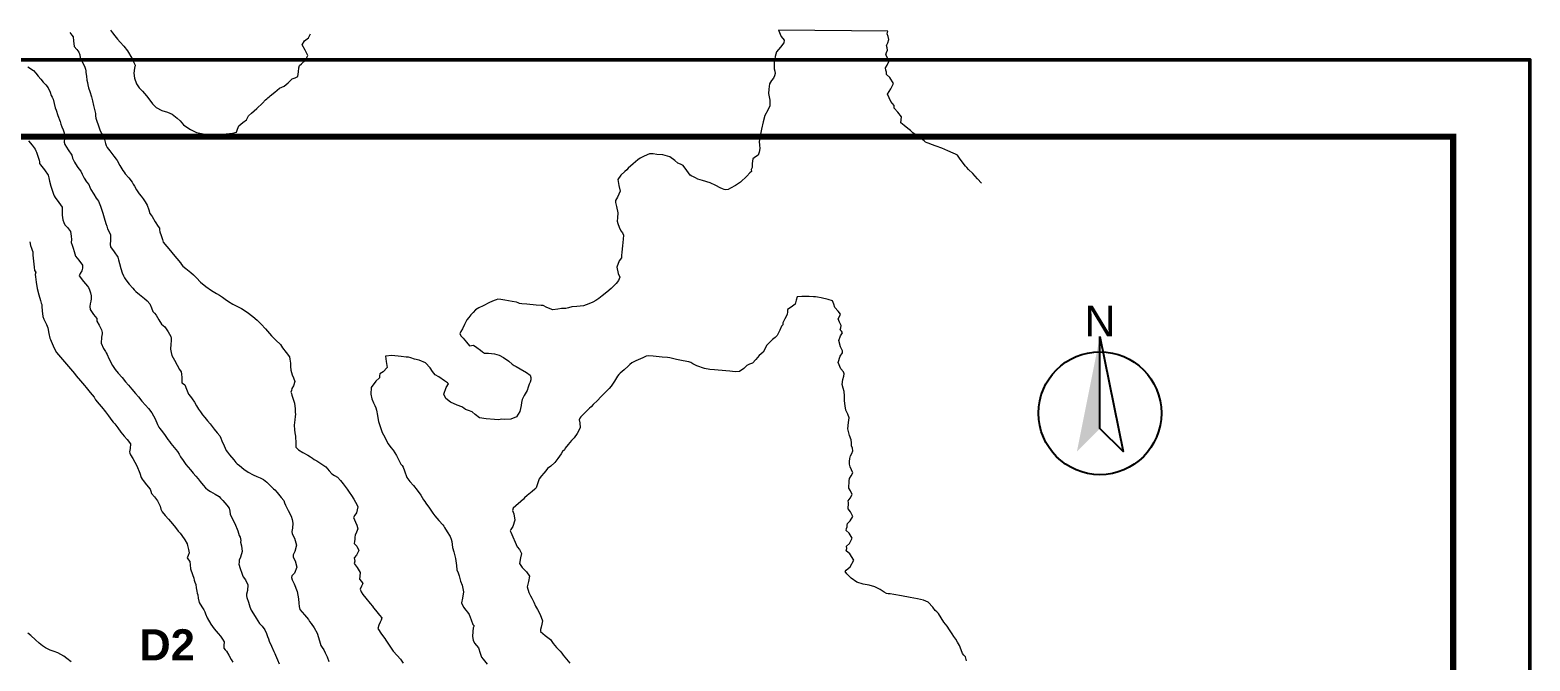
# Model space of a CAD drawing. Header units: metres. Extents: x 354768 to 355417, y 9249536 to 9250102.
# Drawn here: x 354959.92 to 355008.75, y 9249873.44 to 9249893.97 of the extents above; entities that cross this region are included whole.
import ezdxf
from ezdxf.enums import TextEntityAlignment as Align

# ---------------------------------------------------------------- set-up
doc = ezdxf.new("R2010")
doc.units = ezdxf.units.M
doc.header["$LTSCALE"] = 0.25
doc.layers.add('CURVAS', color=33, linetype='CONTINUOUS', lineweight=13, true_color=0xb08860)
doc.layers.add('MARCO', color=7, linetype='CONTINUOUS', lineweight=50)
doc.layers.add('TITULOS', color=160, linetype='CONTINUOUS', lineweight=35)
doc.layers.add('NUDOS', color=7, linetype='CONTINUOUS')
doc.layers.add('TEXTOS', color=7, linetype='CONTINUOUS')
doc.styles.get("Standard").update_dxf_attribs({"font": 'arial.ttf'})
doc.styles.add('TITULOS', font='arialbd.ttf')

# ---------------------------------------------------------------- blocks, each defined once
blk = doc.blocks.new('CURVAS_DE_NIVEL')
at = {"layer": 'CURVAS'}
for points in [[(354959.87, 9249890.367), (354959.981, 9249890.223), (354960.086, 9249890.086), (354960.109, 9249890.039), (354960.131, 9249889.99), (354960.176, 9249889.859), (354960.218, 9249889.728), (354960.223, 9249889.674), (354960.227, 9249889.627), (354960.257, 9249889.576), (354960.383, 9249889.415), (354960.51, 9249889.248), (354960.532, 9249889.154), (354960.553, 9249889.052), (354960.593, 9249888.886), (354960.643, 9249888.725), (354960.678, 9249888.624), (354960.707, 9249888.571), (354960.737, 9249888.519), (354960.851, 9249888.359), (354960.959, 9249888.207), (354960.962, 9249888.145), (354960.96, 9249888.072), (354960.968, 9249887.942), (354960.983, 9249887.789), (354961.013, 9249887.708), (354961.051, 9249887.63), (354961.137, 9249887.538), (354961.234, 9249887.412), (354961.261, 9249887.259), (354961.263, 9249887.155), (354961.253, 9249887.056), (354961.284, 9249886.972), (354961.323, 9249886.866), (354961.351, 9249886.766), (354961.372, 9249886.691), (354961.396, 9249886.613), (354961.508, 9249886.476), (354961.625, 9249886.315), (354961.621, 9249886.222), (354961.598, 9249886.13), (354961.553, 9249886.047), (354961.521, 9249885.969), (354961.654, 9249885.789), (354961.787, 9249885.634), (354961.819, 9249885.588), (354961.851, 9249885.518), (354961.89, 9249885.417), (354961.905, 9249885.319), (354961.911, 9249885.226), (354961.896, 9249885.142), (354961.878, 9249885.058), (354961.869, 9249884.967), (354961.873, 9249884.874), (354961.985, 9249884.716), (354962.089, 9249884.582), (354962.097, 9249884.5), (354962.171, 9249884.36), (354962.247, 9249884.218), (354962.269, 9249884.131), (354962.27, 9249884.08), (354962.242, 9249883.971), (354962.23, 9249883.779), (354962.305, 9249883.608), (354962.371, 9249883.511), (354962.397, 9249883.46), (354962.424, 9249883.408), (354962.48, 9249883.279), (354962.601, 9249883.051), (354962.693, 9249882.922), (354962.791, 9249882.805), (354962.914, 9249882.661), (354963.028, 9249882.523), (354963.12, 9249882.415), (354963.236, 9249882.279), (354963.351, 9249882.142), (354963.443, 9249882.033), (354963.558, 9249881.896), (354963.677, 9249881.761), (354963.772, 9249881.655), (354963.877, 9249881.511), (354963.987, 9249881.313), (354964.069, 9249881.136), (354964.106, 9249881.05), (354964.144, 9249881.001), (354964.183, 9249880.952), (354964.292, 9249880.806), (354964.407, 9249880.65), (354964.453, 9249880.581), (354964.501, 9249880.512), (354964.605, 9249880.39), (354964.716, 9249880.257), (354964.768, 9249880.171), (354964.819, 9249880.083), (354964.899, 9249879.962), (354964.989, 9249879.833), (354965.062, 9249879.744), (354965.137, 9249879.657), (354965.224, 9249879.554), (354965.312, 9249879.451), (354965.386, 9249879.363), (354965.46, 9249879.275), (354965.55, 9249879.164), (354965.634, 9249879.068), (354965.708, 9249879.007), (354965.787, 9249878.952), (354965.946, 9249878.862), (354966.078, 9249878.789), (354966.123, 9249878.736), (354966.193, 9249878.658), (354966.321, 9249878.51), (354966.401, 9249878.407), (354966.419, 9249878.314), (354966.434, 9249878.218), (354966.492, 9249878.098), (354966.584, 9249877.907), (354966.677, 9249877.671), (354966.73, 9249877.525), (354966.753, 9249877.463), (354966.771, 9249877.411), (354966.777, 9249877.36), (354966.77, 9249877.301), (354966.798, 9249877.191), (354966.821, 9249877.001), (354966.772, 9249876.822), (354966.729, 9249876.722), (354966.726, 9249876.654), (354966.718, 9249876.587), (354966.762, 9249876.445), (354966.811, 9249876.292), (354966.833, 9249876.233), (354966.856, 9249876.175), (354966.927, 9249876.081), (354967.007, 9249875.921), (354966.993, 9249875.731), (354966.963, 9249875.611), (354966.967, 9249875.559), (354966.973, 9249875.508), (354967.024, 9249875.358), (354967.077, 9249875.205), (354967.098, 9249875.147), (354967.121, 9249875.09), (354967.19, 9249874.973), (354967.276, 9249874.833), (354967.332, 9249874.747), (354967.39, 9249874.663), (354967.472, 9249874.567), (354967.559, 9249874.454), (354967.617, 9249874.329), (354967.653, 9249874.231), (354967.678, 9249874.159), (354967.704, 9249874.087), (354967.781, 9249873.916), (354967.858, 9249873.75), (354967.883, 9249873.687), (354967.908, 9249873.624), (354967.969, 9249873.482), (354968.026, 9249873.35)], [(354959.843, 9249892.773), (354960.027, 9249892.652), (354960.106, 9249892.564), (354960.18, 9249892.47), (354960.265, 9249892.37), (354960.349, 9249892.27), (354960.429, 9249892.181), (354960.503, 9249892.088), (354960.568, 9249891.946), (354960.61, 9249891.836), (354960.639, 9249891.778), (354960.666, 9249891.719), (354960.703, 9249891.575), (354960.737, 9249891.44), (354960.767, 9249891.355), (354960.826, 9249891.185), (354960.894, 9249890.99), (354960.923, 9249890.903), (354960.952, 9249890.817), (354960.993, 9249890.725), (354961.03, 9249890.623), (354961.034, 9249890.451), (354961.031, 9249890.315), (354961.05, 9249890.245), (354961.162, 9249890.071), (354961.274, 9249889.893), (354961.299, 9249889.801), (354961.366, 9249889.673), (354961.449, 9249889.523), (354961.511, 9249889.451), (354961.572, 9249889.377), (354961.618, 9249889.275), (354961.676, 9249889.149), (354961.76, 9249889.031), (354961.828, 9249888.939), (354961.864, 9249888.858), (354961.898, 9249888.775), (354961.99, 9249888.626), (354962.075, 9249888.493), (354962.109, 9249888.447), (354962.142, 9249888.4), (354962.207, 9249888.232), (354962.267, 9249888.073), (354962.282, 9249888.014), (354962.328, 9249887.856), (354962.382, 9249887.669), (354962.412, 9249887.582), (354962.444, 9249887.496), (354962.494, 9249887.406), (354962.539, 9249887.301), (354962.538, 9249887.126), (354962.526, 9249886.99), (354962.533, 9249886.917), (354962.651, 9249886.746), (354962.771, 9249886.572), (354962.801, 9249886.489), (354962.828, 9249886.376), (354962.872, 9249886.208), (354962.919, 9249886.065), (354962.955, 9249885.966), (354962.993, 9249885.902), (354963.034, 9249885.84), (354963.147, 9249885.704), (354963.261, 9249885.57), (354963.308, 9249885.513), (354963.356, 9249885.457), (354963.485, 9249885.359), (354963.643, 9249885.237), (354963.733, 9249885.155), (354963.812, 9249885.064), (354963.874, 9249884.926), (354963.917, 9249884.814), (354963.968, 9249884.752), (354964.021, 9249884.691), (354964.113, 9249884.542), (354964.202, 9249884.401), (354964.254, 9249884.356), (354964.306, 9249884.312), (354964.409, 9249884.15), (354964.502, 9249883.999), (354964.511, 9249883.94), (354964.512, 9249883.859), (354964.5, 9249883.743), (354964.492, 9249883.586), (354964.51, 9249883.471), (354964.535, 9249883.374), (354964.573, 9249883.297), (354964.615, 9249883.221), (354964.702, 9249883.064), (354964.779, 9249882.925), (354964.837, 9249882.847), (354964.85, 9249882.769), (354964.862, 9249882.667), (354964.862, 9249882.568), (354964.864, 9249882.49), (354964.908, 9249882.454), (354964.954, 9249882.419), (354965.01, 9249882.278), (354965.077, 9249882.117), (354965.137, 9249882.044), (354965.199, 9249881.972), (354965.266, 9249881.865), (354965.34, 9249881.74), (354965.401, 9249881.637), (354965.462, 9249881.54), (354965.533, 9249881.45), (354965.606, 9249881.363), (354965.695, 9249881.257), (354965.781, 9249881.154), (354965.849, 9249881.068), (354965.916, 9249880.981), (354966.011, 9249880.864), (354966.091, 9249880.761), (354966.125, 9249880.685), (354966.156, 9249880.606), (354966.233, 9249880.434), (354966.3, 9249880.284), (354966.341, 9249880.235), (354966.415, 9249880.148), (354966.549, 9249879.989), (354966.622, 9249879.902), (354966.663, 9249879.853), (354966.732, 9249879.797), (354966.877, 9249879.683), (354967.019, 9249879.582), (354967.18, 9249879.498), (354967.304, 9249879.444), (354967.414, 9249879.4), (354967.518, 9249879.349), (354967.628, 9249879.253), (354967.769, 9249879.115), (354967.84, 9249879.043), (354967.886, 9249879.004), (354967.958, 9249878.92), (354968.094, 9249878.762), (354968.176, 9249878.66), (354968.206, 9249878.583), (354968.233, 9249878.505), (354968.323, 9249878.338), (354968.421, 9249878.148), (354968.453, 9249878.038), (354968.471, 9249877.925), (354968.457, 9249877.764), (354968.44, 9249877.648), (354968.454, 9249877.571), (354968.523, 9249877.437), (354968.591, 9249877.205), (354968.537, 9249876.999), (354968.482, 9249876.891), (354968.486, 9249876.816), (354968.551, 9249876.702), (354968.607, 9249876.494), (354968.522, 9249876.301), (354968.444, 9249876.205), (354968.427, 9249876.154), (354968.456, 9249876.076), (354968.52, 9249875.944), (354968.615, 9249875.696), (354968.657, 9249875.465), (354968.671, 9249875.316), (354968.683, 9249875.215), (354968.706, 9249875.118), (354968.85, 9249874.94), (354968.981, 9249874.792), (354969.018, 9249874.728), (354969.067, 9249874.661), (354969.169, 9249874.513), (354969.265, 9249874.341), (354969.344, 9249874.093), (354969.379, 9249873.944), (354969.426, 9249873.875), (354969.477, 9249873.806), (354969.529, 9249873.708), (354969.593, 9249873.571), (354969.644, 9249873.426)], [(354961.208, 9249893.882), (354961.279, 9249893.796), (354961.323, 9249893.744), (354961.329, 9249893.613), (354961.356, 9249893.434), (354961.437, 9249893.332), (354961.511, 9249893.25), (354961.533, 9249893.157), (354961.552, 9249893.063), (354961.634, 9249892.896), (354961.705, 9249892.759), (354961.721, 9249892.693), (354961.729, 9249892.641), (354961.738, 9249892.58), (354961.753, 9249892.462), (354961.771, 9249892.334), (354961.784, 9249892.259), (354961.8, 9249892.185), (354961.825, 9249892.091), (354961.859, 9249891.972), (354961.914, 9249891.795), (354961.956, 9249891.662), (354961.964, 9249891.608), (354961.974, 9249891.563), (354961.985, 9249891.51), (354962.014, 9249891.385), (354962.043, 9249891.247), (354962.052, 9249891.172), (354962.062, 9249891.098), (354962.09, 9249891.004), (354962.131, 9249890.884), (354962.192, 9249890.722), (354962.243, 9249890.597), (354962.278, 9249890.556), (354962.313, 9249890.514), (354962.341, 9249890.401), (354962.37, 9249890.278), (354962.397, 9249890.213), (354962.429, 9249890.149), (354962.51, 9249890.042), (354962.648, 9249889.865), (354962.722, 9249889.769), (354962.757, 9249889.722), (354962.845, 9249889.565), (354962.94, 9249889.396), (354962.977, 9249889.341), (354963.016, 9249889.286), (354963.129, 9249889.153), (354963.243, 9249889.015), (354963.279, 9249888.95), (354963.314, 9249888.884), (354963.384, 9249888.771), (354963.47, 9249888.641), (354963.537, 9249888.558), (354963.604, 9249888.474), (354963.67, 9249888.378), (354963.735, 9249888.264), (354963.787, 9249888.113), (354963.821, 9249888.003), (354963.856, 9249887.949), (354963.893, 9249887.896), (354963.992, 9249887.729), (354964.086, 9249887.572), (354964.129, 9249887.521), (354964.133, 9249887.467), (354964.139, 9249887.404), (354964.184, 9249887.279), (354964.229, 9249887.157), (354964.255, 9249887.061), (354964.37, 9249886.923), (354964.492, 9249886.78), (354964.535, 9249886.729), (354964.577, 9249886.679), (354964.696, 9249886.539), (354964.814, 9249886.398), (354964.85, 9249886.342), (354964.888, 9249886.287), (354964.985, 9249886.207), (354965.149, 9249886.077), (354965.238, 9249886.007), (354965.277, 9249885.961), (354965.334, 9249885.9), (354965.468, 9249885.766), (354965.639, 9249885.618), (354965.821, 9249885.493), (354965.986, 9249885.397), (354966.089, 9249885.337), (354966.182, 9249885.273), (354966.274, 9249885.209), (354966.383, 9249885.138), (354966.524, 9249885.05), (354966.647, 9249884.986), (354966.805, 9249884.904), (354966.985, 9249884.793), (354967.169, 9249884.652), (354967.315, 9249884.524), (354967.379, 9249884.463), (354967.445, 9249884.399), (354967.578, 9249884.245), (354967.712, 9249884.09), (354967.774, 9249884.016), (354967.919, 9249883.879), (354968.068, 9249883.736), (354968.105, 9249883.684), (354968.141, 9249883.63), (354968.258, 9249883.479), (354968.368, 9249883.335), (354968.378, 9249883.255), (354968.387, 9249883.197), (354968.397, 9249883.129), (354968.401, 9249883.017), (354968.407, 9249882.898), (354968.425, 9249882.822), (354968.447, 9249882.747), (354968.498, 9249882.653), (354968.541, 9249882.532), (354968.494, 9249882.396), (354968.443, 9249882.299), (354968.425, 9249882.242), (354968.411, 9249882.188), (354968.426, 9249882.139), (354968.443, 9249882.09), (354968.478, 9249881.99), (354968.525, 9249881.824), (354968.544, 9249881.638), (354968.549, 9249881.525), (354968.559, 9249881.466), (354968.554, 9249881.39), (354968.537, 9249881.28), (354968.52, 9249881.114), (354968.53, 9249880.965), (354968.542, 9249880.866), (354968.549, 9249880.811), (354968.557, 9249880.756), (354968.564, 9249880.683), (354968.571, 9249880.595), (354968.566, 9249880.492), (354968.567, 9249880.401), (354968.61, 9249880.354), (354968.661, 9249880.312), (354968.803, 9249880.225), (354968.961, 9249880.132), (354969.051, 9249880.081), (354969.118, 9249880.043), (354969.168, 9249879.994), (354969.25, 9249879.946), (354969.412, 9249879.846), (354969.547, 9249879.751), (354969.657, 9249879.629), (354969.739, 9249879.532), (354969.833, 9249879.474), (354969.926, 9249879.417), (354970.02, 9249879.314), (354970.108, 9249879.205), (354970.175, 9249879.117), (354970.24, 9249879.027), (354970.309, 9249878.933), (354970.383, 9249878.826), (354970.461, 9249878.704), (354970.517, 9249878.607), (354970.555, 9249878.532), (354970.584, 9249878.455), (354970.569, 9249878.356), (354970.541, 9249878.257), (354970.491, 9249878.184), (354970.45, 9249878.111), (354970.476, 9249878.032), (354970.515, 9249877.951), (354970.559, 9249877.856), (354970.59, 9249877.744), (354970.545, 9249877.626), (354970.497, 9249877.534), (354970.49, 9249877.467), (354970.487, 9249877.398), (354970.477, 9249877.33), (354970.474, 9249877.262), (354970.551, 9249877.17), (354970.625, 9249877.032), (354970.548, 9249876.885), (354970.469, 9249876.792), (354970.477, 9249876.738), (354970.487, 9249876.689), (354970.474, 9249876.609), (354970.563, 9249876.483), (354970.662, 9249876.319), (354970.656, 9249876.203), (354970.648, 9249876.101), (354970.703, 9249876.028), (354970.752, 9249875.956), (354970.712, 9249875.871), (354970.669, 9249875.779), (354970.702, 9249875.689), (354970.757, 9249875.601), (354970.85, 9249875.484), (354970.995, 9249875.31), (354971.071, 9249875.219), (354971.094, 9249875.17), (354971.166, 9249875.088), (354971.299, 9249874.935), (354971.373, 9249874.839), (354971.348, 9249874.771), (354971.313, 9249874.7), (354971.27, 9249874.608), (354971.241, 9249874.495), (354971.354, 9249874.316), (354971.464, 9249874.174), (354971.501, 9249874.118), (354971.539, 9249874.056), (354971.629, 9249873.916), (354971.742, 9249873.754), (354971.864, 9249873.617), (354971.981, 9249873.499), (354972.063, 9249873.371)], [(354990.895, 9249888.981), (354990.758, 9249889.13), (354990.606, 9249889.294), (354990.474, 9249889.434), (354990.416, 9249889.495), (354990.368, 9249889.543), (354990.301, 9249889.634), (354990.179, 9249889.8), (354990.11, 9249889.892), (354990.045, 9249889.925), (354989.969, 9249889.96), (354989.8, 9249890.037), (354989.605, 9249890.12), (354989.419, 9249890.191), (354989.262, 9249890.247), (354989.186, 9249890.274), (354989.12, 9249890.299), (354989.067, 9249890.32), (354989.027, 9249890.367), (354988.939, 9249890.428), (354988.771, 9249890.544), (354988.656, 9249890.627), (354988.578, 9249890.696), (354988.5, 9249890.766), (354988.373, 9249890.86), (354988.267, 9249890.953), (354988.276, 9249891.045), (354988.288, 9249891.139), (354988.165, 9249891.293), (354988.049, 9249891.423), (354988.055, 9249891.514), (354987.944, 9249891.643), (354987.833, 9249891.879), (354987.936, 9249892.058), (354988.032, 9249892.226), (354987.913, 9249892.422), (354987.799, 9249892.521), (354987.801, 9249892.6), (354987.783, 9249892.661), (354987.767, 9249892.733), (354987.822, 9249892.825), (354987.877, 9249892.948), (354987.829, 9249893.066), (354987.779, 9249893.158), (354987.805, 9249893.232), (354987.835, 9249893.307), (354987.82, 9249893.385), (354987.805, 9249893.463), (354987.844, 9249893.554), (354987.881, 9249893.658), (354987.85, 9249893.754), (354987.817, 9249893.844), (354987.843, 9249893.928), (354984.28, 9249893.965), (354984.369, 9249893.752), (354984.467, 9249893.636), (354984.46, 9249893.552), (354984.344, 9249893.414), (354984.22, 9249893.26), (354984.197, 9249893.186), (354984.18, 9249893.109), (354984.16, 9249893.018), (354984.143, 9249892.912), (354984.14, 9249892.803), (354984.144, 9249892.71), (354984.16, 9249892.632), (354984.172, 9249892.554), (354984.15, 9249892.479), (354984.118, 9249892.406), (354984.06, 9249892.323), (354983.995, 9249892.215), (354983.97, 9249892.04), (354983.962, 9249891.902), (354983.969, 9249891.85), (354983.977, 9249891.798), (354984, 9249891.686), (354984.006, 9249891.504), (354983.935, 9249891.36), (354983.838, 9249891.187), (354983.781, 9249890.98), (354983.729, 9249890.737), (354983.698, 9249890.577), (354983.673, 9249890.453), (354983.656, 9249890.337), (354983.667, 9249890.225), (354983.675, 9249890.113), (354983.657, 9249889.996), (354983.619, 9249889.896), (354983.531, 9249889.837), (354983.448, 9249889.778), (354983.43, 9249889.621), (354983.431, 9249889.493), (354983.398, 9249889.427), (354983.409, 9249889.369), (354983.347, 9249889.318), (354983.25, 9249889.21), (354983.047, 9249889.022), (354982.88, 9249888.91), (354982.722, 9249888.82), (354982.647, 9249888.781), (354982.567, 9249888.764), (354982.515, 9249888.778), (354982.458, 9249888.797), (354982.387, 9249888.836), (354982.239, 9249888.913), (354982.063, 9249888.993), (354981.808, 9249889.076), (354981.659, 9249889.117), (354981.583, 9249889.153), (354981.517, 9249889.187), (354981.46, 9249889.213), (354981.407, 9249889.242), (354981.305, 9249889.395), (354981.185, 9249889.561), (354981.096, 9249889.598), (354981.003, 9249889.631), (354980.907, 9249889.725), (354980.747, 9249889.846), (354980.517, 9249889.903), (354980.327, 9249889.922), (354980.205, 9249889.941), (354980.086, 9249889.943), (354979.907, 9249889.868), (354979.776, 9249889.799), (354979.707, 9249889.741), (354979.55, 9249889.609), (354979.394, 9249889.477), (354979.348, 9249889.417), (354979.279, 9249889.366), (354979.148, 9249889.249), (354979.054, 9249889.105), (354979.082, 9249888.913), (354979.128, 9249888.726), (354979.044, 9249888.525), (354978.973, 9249888.425), (354978.973, 9249888.351), (354979.01, 9249888.222), (354979.053, 9249888.023), (354979.047, 9249887.852), (354979.034, 9249887.748), (354979.052, 9249887.668), (354979.099, 9249887.558), (354979.156, 9249887.433), (354979.201, 9249887.365), (354979.24, 9249887.297), (354979.228, 9249887.159), (354979.201, 9249886.946), (354979.185, 9249886.742), (354979.177, 9249886.631), (354979.171, 9249886.555), (354979.101, 9249886.453), (354979.023, 9249886.251), (354979.067, 9249886.041), (354979.12, 9249885.924), (354979.101, 9249885.872), (354979.076, 9249885.822), (354978.996, 9249885.725), (354978.836, 9249885.558), (354978.696, 9249885.436), (354978.545, 9249885.315), (354978.44, 9249885.237), (354978.34, 9249885.171), (354978.235, 9249885.113), (354978.11, 9249885.055), (354977.938, 9249884.998), (354977.716, 9249884.969), (354977.554, 9249884.957), (354977.451, 9249884.928), (354977.364, 9249884.903), (354977.29, 9249884.905), (354977.216, 9249884.908), (354977.103, 9249884.881), (354976.936, 9249884.866), (354976.746, 9249884.938), (354976.627, 9249885.002), (354976.557, 9249885.006), (354976.391, 9249885.02), (354976.09, 9249885.046), (354975.924, 9249885.06), (354975.852, 9249885.066), (354975.806, 9249885.087), (354975.754, 9249885.111), (354975.617, 9249885.137), (354975.375, 9249885.18), (354975.24, 9249885.204), (354975.146, 9249885.207), (354975.09, 9249885.192), (354975.03, 9249885.172), (354974.876, 9249885.1), (354974.667, 9249884.999), (354974.533, 9249884.933), (354974.425, 9249884.869), (354974.34, 9249884.782), (354974.269, 9249884.696), (354974.201, 9249884.619), (354974.139, 9249884.539), (354974.065, 9249884.389), (354973.997, 9249884.243), (354973.942, 9249884.158), (354973.905, 9249884.079), (354973.953, 9249884.011), (354974.019, 9249883.944), (354974.126, 9249883.811), (354974.227, 9249883.696), (354974.29, 9249883.703), (354974.354, 9249883.711), (354974.463, 9249883.637), (354974.581, 9249883.55), (354974.648, 9249883.499), (354974.717, 9249883.455), (354974.844, 9249883.451), (354975.04, 9249883.434), (354975.19, 9249883.39), (354975.33, 9249883.318), (354975.505, 9249883.192), (354975.615, 9249883.099), (354975.68, 9249883.056), (354975.746, 9249883.015), (354975.872, 9249882.942), (354976.08, 9249882.82), (354976.198, 9249882.742), (354976.216, 9249882.667), (354976.22, 9249882.587), (354976.197, 9249882.514), (354976.169, 9249882.442), (354976.138, 9249882.352), (354976.097, 9249882.243), (354976.009, 9249882.076), (354975.936, 9249881.942), (354975.92, 9249881.853), (354975.907, 9249881.754), (354975.86, 9249881.557), (354975.753, 9249881.384), (354975.565, 9249881.31), (354975.365, 9249881.298), (354975.267, 9249881.303), (354975.184, 9249881.283), (354975.041, 9249881.291), (354974.763, 9249881.314), (354974.55, 9249881.353), (354974.408, 9249881.455), (354974.308, 9249881.547), (354974.187, 9249881.591), (354974.093, 9249881.622), (354974.037, 9249881.667), (354973.98, 9249881.713), (354973.825, 9249881.761), (354973.602, 9249881.861), (354973.459, 9249881.975), (354973.391, 9249882.118), (354973.461, 9249882.332), (354973.543, 9249882.454), (354973.511, 9249882.493), (354973.41, 9249882.557), (354973.221, 9249882.679), (354973.109, 9249882.754), (354973.063, 9249882.806), (354973.019, 9249882.86), (354972.944, 9249882.972), (354972.787, 9249883.136), (354972.585, 9249883.226), (354972.437, 9249883.264), (354972.319, 9249883.302), (354972.236, 9249883.326), (354972.158, 9249883.322), (354971.997, 9249883.347), (354971.695, 9249883.38), (354971.493, 9249883.353), (354971.51, 9249883.181), (354971.549, 9249882.985), (354971.416, 9249882.848), (354971.306, 9249882.78), (354971.299, 9249882.717), (354971.292, 9249882.652), (354971.174, 9249882.543), (354971.025, 9249882.338), (354971.012, 9249882.122), (354971.048, 9249881.963), (354971.097, 9249881.843), (354971.143, 9249881.75), (354971.171, 9249881.673), (354971.197, 9249881.596), (354971.229, 9249881.431), (354971.255, 9249881.289), (354971.264, 9249881.235), (354971.319, 9249881.065), (354971.386, 9249880.87), (354971.426, 9249880.793), (354971.468, 9249880.716), (354971.515, 9249880.619), (354971.58, 9249880.499), (354971.664, 9249880.387), (354971.741, 9249880.293), (354971.798, 9249880.208), (354971.85, 9249880.121), (354971.924, 9249879.972), (354971.986, 9249879.846), (354972.028, 9249879.797), (354972.069, 9249879.747), (354972.103, 9249879.622), (354972.186, 9249879.409), (354972.28, 9249879.278), (354972.396, 9249879.147), (354972.518, 9249878.999), (354972.635, 9249878.831), (354972.729, 9249878.686), (354972.769, 9249878.623), (354972.808, 9249878.577), (354972.919, 9249878.414), (354973.034, 9249878.246), (354973.065, 9249878.206), (354973.098, 9249878.166), (354973.225, 9249878.015), (354973.353, 9249877.864), (354973.384, 9249877.822), (354973.414, 9249877.779), (354973.501, 9249877.643), (354973.595, 9249877.488), (354973.624, 9249877.406), (354973.648, 9249877.322), (354973.66, 9249877.229), (354973.674, 9249877.127), (354973.714, 9249876.99), (354973.769, 9249876.771), (354973.8, 9249876.547), (354973.817, 9249876.405), (354973.851, 9249876.306), (354973.885, 9249876.215), (354973.911, 9249876.127), (354973.936, 9249876.04), (354973.986, 9249875.905), (354974.031, 9249875.684), (354973.994, 9249875.481), (354973.964, 9249875.328), (354974.034, 9249875.189), (354974.107, 9249875.094), (354974.159, 9249875.024), (354974.209, 9249874.952), (354974.277, 9249874.779), (354974.332, 9249874.63), (354974.371, 9249874.583), (354974.348, 9249874.518), (354974.332, 9249874.397), (354974.323, 9249874.233), (354974.348, 9249874.121), (354974.387, 9249874.021), (354974.449, 9249873.941), (354974.512, 9249873.862), (354974.574, 9249873.698), (354974.62, 9249873.564), (354974.671, 9249873.493), (354974.804, 9249873.336)], [(354959.907, 9249887.073), (354959.937, 9249886.958), (354959.964, 9249886.874), (354959.985, 9249886.809), (354960.004, 9249886.747), (354960.01, 9249886.641), (354960.026, 9249886.451), (354960.05, 9249886.257), (354960.067, 9249886.146), (354960.101, 9249886.09), (354960.082, 9249886.011), (354960.09, 9249885.934), (354960.113, 9249885.764), (354960.149, 9249885.562), (354960.2, 9249885.351), (354960.253, 9249885.166), (354960.277, 9249885.084), (354960.296, 9249885.032), (354960.305, 9249884.971), (354960.315, 9249884.826), (354960.333, 9249884.651), (354960.37, 9249884.562), (354960.411, 9249884.475), (354960.454, 9249884.383), (354960.495, 9249884.282), (354960.532, 9249884.098), (354960.559, 9249883.945), (354960.579, 9249883.894), (354960.601, 9249883.843), (354960.667, 9249883.695), (354960.732, 9249883.552), (354960.782, 9249883.48), (354960.912, 9249883.326), (354961.043, 9249883.171), (354961.104, 9249883.097), (354961.234, 9249882.943), (354961.364, 9249882.789), (354961.423, 9249882.712), (354961.556, 9249882.559), (354961.689, 9249882.406), (354961.747, 9249882.332), (354961.877, 9249882.179), (354962.007, 9249882.024), (354962.029, 9249881.979), (354962.052, 9249881.934), (354962.172, 9249881.791), (354962.296, 9249881.645), (354962.333, 9249881.596), (354962.369, 9249881.548), (354962.471, 9249881.41), (354962.578, 9249881.266), (354962.626, 9249881.208), (354962.674, 9249881.151), (354962.77, 9249881.021), (354962.87, 9249880.886), (354962.925, 9249880.82), (354962.98, 9249880.755), (354963.084, 9249880.648), (354963.187, 9249880.504), (354963.179, 9249880.353), (354963.156, 9249880.249), (354963.171, 9249880.199), (354963.19, 9249880.149), (354963.263, 9249880.027), (354963.39, 9249879.793), (354963.49, 9249879.546), (354963.538, 9249879.41), (354963.566, 9249879.36), (354963.595, 9249879.311), (354963.709, 9249879.175), (354963.826, 9249879.03), (354963.849, 9249878.961), (354963.872, 9249878.891), (354963.966, 9249878.78), (354964.071, 9249878.655), (354964.114, 9249878.563), (354964.149, 9249878.471), (354964.179, 9249878.377), (354964.215, 9249878.288), (354964.319, 9249878.168), (354964.428, 9249878.052), (354964.491, 9249877.978), (354964.553, 9249877.904), (354964.649, 9249877.781), (354964.742, 9249877.662), (354964.801, 9249877.593), (354964.859, 9249877.523), (354964.952, 9249877.378), (354965.029, 9249877.25), (354965.043, 9249877.201), (354965.056, 9249877.151), (354965.079, 9249877.063), (354965.098, 9249876.957), (354965.066, 9249876.874), (354965.037, 9249876.798), (354965.075, 9249876.735), (354965.118, 9249876.672), (354965.125, 9249876.57), (354965.138, 9249876.435), (354965.201, 9249876.257), (354965.252, 9249876.131), (354965.26, 9249876.07), (354965.284, 9249876.008), (354965.312, 9249875.927), (354965.329, 9249875.814), (354965.343, 9249875.708), (354965.363, 9249875.647), (354965.383, 9249875.587), (354965.395, 9249875.486), (354965.424, 9249875.346), (354965.508, 9249875.203), (354965.58, 9249875.099), (354965.604, 9249875.037), (354965.626, 9249874.974), (354965.683, 9249874.848), (354965.802, 9249874.632), (354965.917, 9249874.48), (354966.04, 9249874.336), (354966.118, 9249874.244), (354966.184, 9249874.152), (354966.232, 9249874.06), (354966.231, 9249873.948), (354966.226, 9249873.858), (354966.267, 9249873.806), (354966.313, 9249873.755), (354966.385, 9249873.628), (354966.466, 9249873.483), (354966.517, 9249873.4)], [(354961.254, 9249873.415), (354961.118, 9249873.515), (354961.014, 9249873.593), (354960.92, 9249873.652), (354960.823, 9249873.705), (354960.708, 9249873.743), (354960.576, 9249873.788), (354960.425, 9249873.87), (354960.32, 9249873.935), (354960.265, 9249873.974), (354960.212, 9249874.016), (354960.09, 9249874.131), (354959.942, 9249874.27), (354959.849, 9249874.34)], [(354962.536, 9249893.967), (354962.605, 9249893.879), (354962.679, 9249893.782), (354962.768, 9249893.669), (354962.852, 9249893.572), (354962.968, 9249893.439), (354963.085, 9249893.287), (354963.226, 9249893.047), (354963.292, 9249892.914), (354963.336, 9249892.826), (354963.315, 9249892.723), (354963.297, 9249892.559), (354963.316, 9249892.402), (354963.385, 9249892.213), (354963.468, 9249892.09), (354963.576, 9249891.975), (354963.707, 9249891.831), (354963.815, 9249891.684), (354963.899, 9249891.565), (354964.027, 9249891.447), (354964.21, 9249891.35), (354964.392, 9249891.291), (354964.544, 9249891.228), (354964.711, 9249891.101), (354964.803, 9249891.012), (354964.856, 9249890.947), (354964.911, 9249890.884), (354964.989, 9249890.824), (354965.142, 9249890.726), (354965.336, 9249890.638), (354965.553, 9249890.591), (354965.792, 9249890.571), (354966.048, 9249890.57), (354966.307, 9249890.586), (354966.523, 9249890.615), (354966.635, 9249890.649), (354966.675, 9249890.744), (354966.711, 9249890.849), (354966.841, 9249890.954), (354966.959, 9249891.041), (354966.993, 9249891.109), (354967.026, 9249891.177), (354967.127, 9249891.261), (354967.302, 9249891.409), (354967.482, 9249891.588), (354967.582, 9249891.693), (354967.624, 9249891.728), (354967.661, 9249891.759), (354967.699, 9249891.791), (354967.74, 9249891.826), (354967.885, 9249891.95), (354968.043, 9249892.081), (354968.12, 9249892.111), (354968.195, 9249892.142), (354968.316, 9249892.254), (354968.45, 9249892.375), (354968.552, 9249892.414), (354968.64, 9249892.459), (354968.662, 9249892.611), (354968.664, 9249892.739), (354968.685, 9249892.81), (354968.755, 9249892.866), (354968.884, 9249892.992), (354968.962, 9249893.141), (354968.871, 9249893.314), (354968.778, 9249893.489), (354968.852, 9249893.613), (354968.978, 9249893.717), (354969.049, 9249893.843)], [(354990.409, 9249873.439), (354990.368, 9249873.575), (354990.323, 9249873.629), (354990.277, 9249873.683), (354990.231, 9249873.799), (354990.172, 9249873.947), (354990.112, 9249874.053), (354990.052, 9249874.148), (354989.993, 9249874.235), (354989.933, 9249874.322), (354989.85, 9249874.451), (354989.774, 9249874.567), (354989.717, 9249874.633), (354989.662, 9249874.7), (354989.577, 9249874.848), (354989.497, 9249874.988), (354989.44, 9249875.034), (354989.382, 9249875.078), (354989.308, 9249875.192), (354989.152, 9249875.351), (354989.002, 9249875.413), (354988.807, 9249875.456), (354988.567, 9249875.503), (354988.288, 9249875.559), (354988.04, 9249875.602), (354987.921, 9249875.621), (354987.858, 9249875.625), (354987.795, 9249875.632), (354987.729, 9249875.677), (354987.595, 9249875.768), (354987.425, 9249875.857), (354987.239, 9249875.905), (354987.038, 9249875.937), (354986.838, 9249876.005), (354986.652, 9249876.139), (354986.51, 9249876.28), (354986.454, 9249876.347), (354986.49, 9249876.389), (354986.616, 9249876.506), (354986.737, 9249876.723), (354986.609, 9249876.923), (354986.483, 9249877.025), (354986.512, 9249877.097), (354986.499, 9249877.17), (354986.594, 9249877.266), (354986.687, 9249877.437), (354986.589, 9249877.594), (354986.491, 9249877.685), (354986.5, 9249877.747), (354986.515, 9249877.807), (354986.519, 9249877.86), (354986.526, 9249877.913), (354986.616, 9249878), (354986.705, 9249878.145), (354986.632, 9249878.296), (354986.552, 9249878.391), (354986.556, 9249878.451), (354986.564, 9249878.512), (354986.558, 9249878.58), (354986.557, 9249878.652), (354986.622, 9249878.74), (354986.683, 9249878.857), (354986.631, 9249878.972), (354986.573, 9249879.063), (354986.576, 9249879.141), (354986.585, 9249879.22), (354986.59, 9249879.299), (354986.6, 9249879.377), (354986.653, 9249879.464), (354986.699, 9249879.565), (354986.662, 9249879.663), (354986.616, 9249879.752), (354986.601, 9249879.84), (354986.597, 9249879.929), (354986.61, 9249880.022), (354986.632, 9249880.114), (354986.674, 9249880.194), (354986.708, 9249880.274), (354986.688, 9249880.358), (354986.661, 9249880.444), (354986.658, 9249880.537), (354986.655, 9249880.633), (354986.598, 9249880.773), (354986.536, 9249880.993), (354986.559, 9249881.194), (354986.584, 9249881.349), (354986.536, 9249881.473), (354986.477, 9249881.598), (354986.45, 9249881.738), (354986.435, 9249881.901), (354986.428, 9249882.07), (354986.42, 9249882.203), (354986.384, 9249882.318), (354986.355, 9249882.433), (354986.38, 9249882.595), (354986.408, 9249882.708), (354986.426, 9249882.782), (354986.403, 9249882.843), (354986.317, 9249882.949), (354986.229, 9249883.153), (354986.296, 9249883.36), (354986.369, 9249883.468), (354986.368, 9249883.531), (354986.304, 9249883.662), (354986.244, 9249883.862), (354986.306, 9249884.021), (354986.364, 9249884.118), (354986.331, 9249884.165), (354986.297, 9249884.212), (354986.313, 9249884.279), (354986.328, 9249884.354), (354986.275, 9249884.461), (354986.225, 9249884.573), (354986.266, 9249884.648), (354986.304, 9249884.721), (354986.225, 9249884.818), (354986.122, 9249884.937), (354986.086, 9249885.052), (354986.041, 9249885.154), (354985.898, 9249885.203), (354985.678, 9249885.251), (354985.552, 9249885.275), (354985.488, 9249885.282), (354985.424, 9249885.287), (354985.287, 9249885.295), (354985.046, 9249885.302), (354984.891, 9249885.284), (354984.859, 9249885.174), (354984.832, 9249885.047), (354984.697, 9249884.947), (354984.582, 9249884.874), (354984.572, 9249884.796), (354984.567, 9249884.714), (354984.491, 9249884.569), (354984.421, 9249884.442), (354984.429, 9249884.371), (354984.385, 9249884.333), (354984.326, 9249884.197), (354984.246, 9249884.032), (354984.172, 9249883.965), (354984.093, 9249883.903), (354983.998, 9249883.815), (354983.898, 9249883.707), (354983.836, 9249883.585), (354983.789, 9249883.487), (354983.723, 9249883.429), (354983.654, 9249883.373), (354983.548, 9249883.253), (354983.434, 9249883.132), (354983.345, 9249883.091), (354983.253, 9249883.052), (354983.16, 9249882.956), (354983.016, 9249882.853), (354982.87, 9249882.843), (354982.701, 9249882.864), (354982.572, 9249882.884), (354982.445, 9249882.894), (354982.318, 9249882.905), (354982.204, 9249882.91), (354982.05, 9249882.92), (354981.875, 9249882.95), (354981.625, 9249883.044), (354981.49, 9249883.112), (354981.429, 9249883.145), (354981.367, 9249883.176), (354981.181, 9249883.209), (354980.964, 9249883.247), (354980.834, 9249883.282), (354980.747, 9249883.307), (354980.666, 9249883.313), (354980.501, 9249883.327), (354980.203, 9249883.352), (354980.041, 9249883.365), (354979.981, 9249883.351), (354979.862, 9249883.299), (354979.64, 9249883.201), (354979.506, 9249883.138), (354979.448, 9249883.084), (354979.393, 9249883.026), (354979.26, 9249882.915), (354979.132, 9249882.806), (354979.085, 9249882.755), (354979.041, 9249882.701), (354978.945, 9249882.547), (354978.838, 9249882.379), (354978.774, 9249882.309), (354978.707, 9249882.241), (354978.621, 9249882.156), (354978.503, 9249882.038), (354978.388, 9249881.919), (354978.255, 9249881.779), (354978.189, 9249881.71), (354978.134, 9249881.663), (354977.992, 9249881.526), (354977.848, 9249881.384), (354977.819, 9249881.337), (354977.796, 9249881.288), (354977.819, 9249881.185), (354977.831, 9249881.03), (354977.732, 9249880.841), (354977.635, 9249880.702), (354977.593, 9249880.656), (354977.549, 9249880.611), (354977.44, 9249880.482), (354977.339, 9249880.363), (354977.314, 9249880.307), (354977.253, 9249880.255), (354977.204, 9249880.181), (354977.105, 9249880.031), (354977.004, 9249879.9), (354976.869, 9249879.78), (354976.769, 9249879.702), (354976.707, 9249879.626), (354976.647, 9249879.547), (354976.573, 9249879.467), (354976.497, 9249879.37), (354976.435, 9249879.198), (354976.396, 9249879.069), (354976.347, 9249879.028), (354976.26, 9249878.954), (354976.101, 9249878.82), (354976.014, 9249878.747), (354975.986, 9249878.704), (354975.897, 9249878.629), (354975.732, 9249878.491), (354975.641, 9249878.413), (354975.624, 9249878.334), (354975.667, 9249878.223), (354975.701, 9249878.018), (354975.633, 9249877.82), (354975.572, 9249877.72), (354975.544, 9249877.677), (354975.565, 9249877.631), (354975.634, 9249877.481), (354975.713, 9249877.308), (354975.744, 9249877.231), (354975.776, 9249877.155), (354975.849, 9249877.064), (354975.922, 9249876.935), (354975.883, 9249876.79), (354975.854, 9249876.609), (354975.944, 9249876.477), (354976.084, 9249876.342), (354976.174, 9249876.204), (354976.144, 9249876.025), (354976.098, 9249875.856), (354976.158, 9249875.664), (354976.214, 9249875.562), (354976.259, 9249875.487), (354976.314, 9249875.355), (354976.373, 9249875.218), (354976.408, 9249875.167), (354976.442, 9249875.117), (354976.52, 9249874.948), (354976.596, 9249874.749), (354976.578, 9249874.633), (354976.553, 9249874.54), (354976.541, 9249874.468), (354976.538, 9249874.399), (354976.692, 9249874.271), (354976.856, 9249874.141), (354976.902, 9249874.076), (354976.947, 9249874.009), (354977.061, 9249873.883), (354977.175, 9249873.757), (354977.226, 9249873.692), (354977.277, 9249873.626), (354977.381, 9249873.501), (354977.493, 9249873.37)]]:
    blk.add_lwpolyline(points, dxfattribs=at)
blk = doc.blocks.new('ROTULOS_RED')
at = {"layer": 'TITULOS', "color": 1, "style": 'TITULOS'}
blk.add_text('D2', height=1.0125, dxfattribs=at).set_placement((354963.475, 9249873.155), align=Align.BOTTOM_LEFT)
blk = doc.blocks.new('SIMB-NORTE')
at = {"layer": 'TEXTOS'}
blk.add_lwpolyline([(0, 10), (3, -5), (0, -2)], close=True, dxfattribs=at)
blk.add_circle((0, 0), 8, dxfattribs=at)
blk.add_solid([(0, 10), (-3, -5), (0, -2)], dxfattribs=at)
blk.add_text('N', height=4, dxfattribs=at).set_placement((0, 12), align=Align.MIDDLE_CENTER)

msp = doc.modelspace()

# ---------------------------------------------------------------- linework, layer by layer
at = {"layer": 'MARCO'}
msp.add_lwpolyline([(354798.5, 9249744.5), (355008.75, 9249744.5), (355008.75, 9249893), (354798.5, 9249893)], close=True, dxfattribs=at)
at = {"layer": 'MARCO', "const_width": 0.2}
msp.add_lwpolyline([(354804.75, 9249747), (355006.25, 9249747), (355006.25, 9249890.5), (354804.75, 9249890.5)], close=True, dxfattribs=at)

# ---------------------------------------------------------------- block references
at = {"xscale": 0.25, "yscale": 0.25}
msp.add_blockref('SIMB-NORTE', (354994.75, 9249881.5), dxfattribs=at)
at = {"layer": 'CURVAS'}
msp.add_blockref('CURVAS_DE_NIVEL', (0, 0), dxfattribs=at)
at = {"layer": 'NUDOS'}
msp.add_blockref('ROTULOS_RED', (0, 0), dxfattribs=at)

doc.saveas('drawing.dxf')
